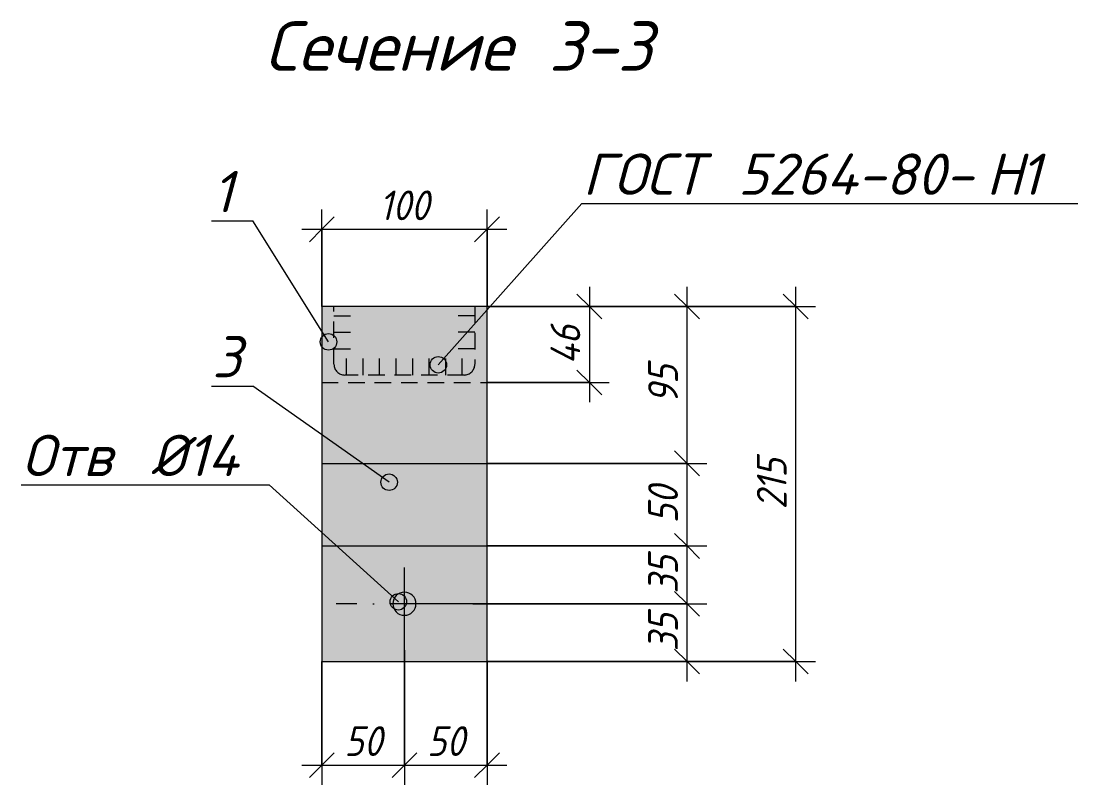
# Model space of a CAD drawing. Header units: millimetres. Extents: x 1214 to 43479, y -809 to 8550.
# Drawn here: x 38433 to 39072, y 1478 to 1941 of the extents above; entities that cross this region are included whole.
import ezdxf

# ---------------------------------------------------------------- set-up
doc = ezdxf.new("R2010")
doc.units = ezdxf.units.MM
for name, pattern in [('200_ШТРИХ_ш1п0_6_', [16, 10, -6]), ('50_200_ШТРИХ_1Т_ш5_п1_п1_', [70, 50, -10, 0, -10]), ('IMPORT-Невидимая', [39.122222, 28.222222, -10.9])]:
    doc.linetypes.add(name, pattern=pattern)
for name, color, linetype, lineweight in [('A-ANNO-DIMS', 7, 'Continuous', 9), ('A-ANNO-DIMS-10', 7, 'Continuous', 9), ('A-ANNO-NOTE', 7, 'Continuous', 9), ('A-DETL', 7, 'Continuous', 9), ('A-DETL-1', 7, '200_ШТРИХ_ш1п0_6_', 5), ('A-DETL-3', 7, 'Continuous', 20), ('A-DETL-4', 7, 'IMPORT-Невидимая', 5), ('A-DETL-CNTR-1', 7, '50_200_ШТРИХ_1Т_ш5_п1_п1_', 5), ('G-ANNO-TEXT', 7, 'Continuous', 9)]:
    doc.layers.add(name, color=color, linetype=linetype, lineweight=lineweight)
doc.layers.add('A-DETL-GENF-1', color=7, linetype='Continuous', lineweight=9, true_color=0xffffff)
doc.styles.add('ISOCPEUR_B_I', font='', dxfattribs={"height": 30})
doc.styles.add('ISOCPEUR_I_1', font='isocpeui.ttf', dxfattribs={"width": 0.9, "height": 18})
doc.styles.add('ISOCPEUR_I_3', font='isocpeui.ttf', dxfattribs={"height": 25})
doc.styles.get('ISOCPEUR_B_I').set_extended_font_data('ISOCPEUR', italic=True, bold=True)
doc.dimstyles.new('ISO-1_8_0_9К_СРЕДНИЙ', dxfattribs={"dimscale": 304.8, "dimtxt": 17.927661, "dimasz": 0.049213, "dimexe": 0.03937, "dimexo": 0, "dimgap": 0, "dimtad": 1, "dimdec": 0, "dimzin": 0, "dimdsep": 46, "dimtxsty": 'ISOCPEUR_I_1', "dimblk1": 'OBLIQUE', "dimblk2": 'OBLIQUE', "dimsah": 1, "dimcen": 0.09, "dimdle": 0.03937, "dimazin": 0, "dimtfac": 1, "dimtdec": 4, "dimtix": 1, "dimtmove": 0, "dimatfit": 3, "dimfxl": 1, "dimtvp": 1, "dimtolj": 1, "dimtzin": 0, "dimarcsym": 2})

# ---------------------------------------------------------------- blocks, each defined once
blk = doc.blocks.new('DIMBLOCK231-АР1_Фахверк_Швеллер 100_Узлы_верх и низ развернуты')
at = {"layer": 'A-ANNO-DIMS-10'}
for p, q in [((38665.03, 1559.71), (38665.03, 1478.04)), ((38665.03, 1490.04), (38665.03, 1559.71)), ((38615.03, 1552.71), (38615.03, 1478.04)), ((38615.03, 1490.04), (38615.03, 1552.71)), ((38603.03, 1490.04), (38665.03, 1490.04))]:
    blk.add_line(p, q, dxfattribs=at)
at = {"layer": 'A-ANNO-DIMS-10', "lineweight": 20}
for p, q in [((38615.03, 1490.04), (38622.53, 1497.54)), ((38665.03, 1490.04), (38672.53, 1497.54)), ((38615.03, 1490.04), (38607.53, 1482.54)), ((38665.03, 1490.04), (38657.53, 1482.54))]:
    blk.add_line(p, q, dxfattribs=at)
at = {"layer": 'A-ANNO-DIMS-10', "color": 0, "insert": (38628.65, 1513.56), "char_height": 18, "width": 27.3052, "attachment_point": 1, "line_spacing_factor": 1.149209, "style": 'ISOCPEUR_I_1'}
blk.add_mtext('50', dxfattribs=at)
blk = doc.blocks.new('_Oblique')
at = {"color": 0, "linetype": 'ByBlock', "lineweight": -2}
blk.add_line((-0.5, -0.5), (0.5, 0.5), dxfattribs=at)
blk = doc.blocks.new('DIMBLOCK232-АР1_Фахверк_Швеллер 100_Узлы_верх и низ развернуты')
at = {"layer": 'A-ANNO-DIMS-10'}
for p, q in [((38665.03, 1559.71), (38665.03, 1478.04)), ((38665.03, 1490.04), (38665.03, 1559.71)), ((38715.03, 1552.71), (38715.03, 1478.04)), ((38715.03, 1490.04), (38715.03, 1552.71)), ((38665.03, 1490.04), (38727.03, 1490.04))]:
    blk.add_line(p, q, dxfattribs=at)
at = {"layer": 'A-ANNO-DIMS-10', "lineweight": 20}
for p, q in [((38665.03, 1490.04), (38672.53, 1497.54)), ((38715.03, 1490.04), (38722.53, 1497.54)), ((38665.03, 1490.04), (38657.53, 1482.54)), ((38715.03, 1490.04), (38707.53, 1482.54))]:
    blk.add_line(p, q, dxfattribs=at)
at = {"layer": 'A-ANNO-DIMS-10', "color": 0, "insert": (38678.65, 1513.56), "char_height": 18, "width": 27.3052, "attachment_point": 1, "line_spacing_factor": 1.149209, "style": 'ISOCPEUR_I_1'}
blk.add_mtext('50', dxfattribs=at)
blk = doc.blocks.new('DIMBLOCK239-АР1_Фахверк_Швеллер 100_Узлы_верх и низ развернуты')
at = {"layer": 'A-ANNO-DIMS-10'}
for p, q in [((38615.03, 1767.71), (38615.03, 1826.45)), ((38715.03, 1767.71), (38715.03, 1826.45)), ((38603.03, 1814.45), (38727.03, 1814.45)), ((38615.03, 1814.45), (38615.03, 1767.71)), ((38715.03, 1814.45), (38715.03, 1767.71))]:
    blk.add_line(p, q, dxfattribs=at)
at = {"layer": 'A-ANNO-DIMS-10', "lineweight": 20}
for p, q in [((38615.03, 1814.45), (38622.53, 1821.95)), ((38715.03, 1814.45), (38722.53, 1821.95)), ((38615.03, 1814.45), (38607.53, 1806.95)), ((38715.03, 1814.45), (38707.53, 1806.95))]:
    blk.add_line(p, q, dxfattribs=at)
at = {"layer": 'A-ANNO-DIMS-10', "color": 0, "insert": (38649.69, 1837.96), "char_height": 18, "width": 36.8207, "attachment_point": 1, "line_spacing_factor": 1.149209, "style": 'ISOCPEUR_I_1'}
blk.add_mtext('100', dxfattribs=at)
blk = doc.blocks.new('DIMBLOCK240-АР1_Фахверк_Швеллер 100_Узлы_верх и низ развернуты')
at = {"layer": 'A-ANNO-DIMS-10', "lineweight": 20}
for p, q in [((38836.02, 1587.71), (38828.52, 1595.21)), ((38836.02, 1587.71), (38843.52, 1580.21)), ((38836.02, 1552.71), (38828.52, 1560.21)), ((38836.02, 1552.71), (38843.52, 1545.21))]:
    blk.add_line(p, q, dxfattribs=at)
at = {"layer": 'A-ANNO-DIMS-10'}
for p, q in [((38706.34, 1587.71), (38848.02, 1587.71)), ((38836.02, 1587.71), (38706.34, 1587.71)), ((38836.02, 1540.71), (38836.02, 1587.71)), ((38715.03, 1552.71), (38848.02, 1552.71)), ((38836.02, 1552.71), (38715.03, 1552.71))]:
    blk.add_line(p, q, dxfattribs=at)
at = {"layer": 'A-ANNO-DIMS-10', "color": 0, "insert": (38812.5, 1558.83), "char_height": 18, "width": 27.3052, "attachment_point": 1, "rotation": 90, "line_spacing_factor": 1.149209, "style": 'ISOCPEUR_I_1'}
blk.add_mtext('35', dxfattribs=at)
blk = doc.blocks.new('DIMBLOCK241-АР1_Фахверк_Швеллер 100_Узлы_верх и низ развернуты')
at = {"layer": 'A-ANNO-DIMS-10', "lineweight": 20}
for p, q in [((38836.02, 1622.71), (38828.52, 1630.21)), ((38836.02, 1622.71), (38843.52, 1615.21)), ((38836.02, 1587.71), (38828.52, 1595.21)), ((38836.02, 1587.71), (38843.52, 1580.21))]:
    blk.add_line(p, q, dxfattribs=at)
at = {"layer": 'A-ANNO-DIMS-10'}
for p, q in [((38715.03, 1622.71), (38848.02, 1622.71)), ((38836.02, 1622.71), (38715.03, 1622.71)), ((38836.02, 1587.71), (38836.02, 1622.71)), ((38706.34, 1587.71), (38848.02, 1587.71)), ((38836.02, 1587.71), (38706.34, 1587.71))]:
    blk.add_line(p, q, dxfattribs=at)
at = {"layer": 'A-ANNO-DIMS-10', "color": 0, "insert": (38812.5, 1593.83), "char_height": 18, "width": 27.3052, "attachment_point": 1, "rotation": 90, "line_spacing_factor": 1.149209, "style": 'ISOCPEUR_I_1'}
blk.add_mtext('35', dxfattribs=at)
blk = doc.blocks.new('DIMBLOCK242-АР1_Фахверк_Швеллер 100_Узлы_верх и низ развернуты')
at = {"layer": 'A-ANNO-DIMS-10', "lineweight": 20}
for p, q in [((38836.02, 1672.71), (38828.52, 1680.21)), ((38836.02, 1672.71), (38843.52, 1665.21)), ((38836.02, 1622.71), (38828.52, 1630.21)), ((38836.02, 1622.71), (38843.52, 1615.21))]:
    blk.add_line(p, q, dxfattribs=at)
at = {"layer": 'A-ANNO-DIMS-10'}
for p, q in [((38715.03, 1672.71), (38848.02, 1672.71)), ((38836.02, 1672.71), (38715.03, 1672.71)), ((38836.02, 1622.71), (38836.02, 1672.71)), ((38715.03, 1622.71), (38848.02, 1622.71)), ((38836.02, 1622.71), (38715.03, 1622.71))]:
    blk.add_line(p, q, dxfattribs=at)
at = {"layer": 'A-ANNO-DIMS-10', "color": 0, "insert": (38812.5, 1636.33), "char_height": 18, "width": 27.3052, "attachment_point": 1, "rotation": 90, "line_spacing_factor": 1.149209, "style": 'ISOCPEUR_I_1'}
blk.add_mtext('50', dxfattribs=at)
blk = doc.blocks.new('DIMBLOCK243-АР1_Фахверк_Швеллер 100_Узлы_верх и низ развернуты')
at = {"layer": 'A-ANNO-DIMS-10'}
for p, q in [((38836.02, 1672.71), (38836.02, 1779.71)), ((38715.03, 1767.71), (38848.02, 1767.71)), ((38836.02, 1767.71), (38715.03, 1767.71)), ((38715.03, 1672.71), (38848.02, 1672.71)), ((38836.02, 1672.71), (38715.03, 1672.71))]:
    blk.add_line(p, q, dxfattribs=at)
at = {"layer": 'A-ANNO-DIMS-10', "lineweight": 20}
for p, q in [((38836.02, 1767.71), (38828.52, 1775.21)), ((38836.02, 1767.71), (38843.52, 1760.21)), ((38836.02, 1672.71), (38828.52, 1680.21)), ((38836.02, 1672.71), (38843.52, 1665.21))]:
    blk.add_line(p, q, dxfattribs=at)
at = {"layer": 'A-ANNO-DIMS-10', "color": 0, "insert": (38812.5, 1708.83), "char_height": 18, "width": 27.3052, "attachment_point": 1, "rotation": 90, "line_spacing_factor": 1.149209, "style": 'ISOCPEUR_I_1'}
blk.add_mtext('95', dxfattribs=at)
blk = doc.blocks.new('DIMBLOCK244-АР1_Фахверк_Швеллер 100_Узлы_верх и низ развернуты')
at = {"layer": 'A-ANNO-DIMS-10'}
for p, q in [((38901.77, 1540.71), (38901.77, 1779.71)), ((38715.03, 1767.71), (38913.77, 1767.71)), ((38901.77, 1767.71), (38715.03, 1767.71)), ((38715.03, 1552.71), (38913.77, 1552.71)), ((38901.77, 1552.71), (38715.03, 1552.71))]:
    blk.add_line(p, q, dxfattribs=at)
at = {"layer": 'A-ANNO-DIMS-10', "lineweight": 20}
for p, q in [((38901.77, 1767.71), (38894.27, 1775.21)), ((38901.77, 1767.71), (38909.27, 1760.21)), ((38901.77, 1552.71), (38894.27, 1560.21)), ((38901.77, 1552.71), (38909.27, 1545.21))]:
    blk.add_line(p, q, dxfattribs=at)
at = {"layer": 'A-ANNO-DIMS-10', "color": 0, "insert": (38878.25, 1644.87), "char_height": 18, "width": 36.8207, "attachment_point": 1, "rotation": 90, "line_spacing_factor": 1.149209, "style": 'ISOCPEUR_I_1'}
blk.add_mtext('215', dxfattribs=at)
blk = doc.blocks.new('_AT__Текстовая выноска - _AT__Текстовая выноска-17339261-АР1_Фахверк_Швеллер 100_Узлы_верх и низ развернуты')
at = {"layer": 'A-ANNO-NOTE'}
blk.add_line((0, 0), (30, 0), dxfattribs=at)
blk = doc.blocks.new('_AT__Текстовая выноска - _AT__Текстовая выноска-17339369-АР1_Фахверк_Швеллер 100_Узлы_верх и низ развернуты')
at = {"layer": 'A-ANNO-NOTE'}
blk.add_line((0, 0), (15, 0), dxfattribs=at)
blk = doc.blocks.new('_AT__Текстовая выноска - _AT__Текстовая выноска-17339234-АР1_Фахверк_Швеллер 100_Узлы_верх и низ развернуты')
at = {"layer": 'A-ANNO-NOTE'}
blk.add_line((0, 0), (2.5, 0), dxfattribs=at)
blk = doc.blocks.new('DIMBLOCK246-АР1_Фахверк_Швеллер 100_Узлы_верх и низ развернуты')
at = {"layer": 'A-ANNO-DIMS-10'}
for p, q in [((38776.93, 1779.71), (38776.93, 1709.71)), ((38715.03, 1767.71), (38788.93, 1767.71)), ((38776.93, 1767.71), (38715.03, 1767.71)), ((38715.03, 1721.71), (38788.93, 1721.71)), ((38776.93, 1721.71), (38715.03, 1721.71))]:
    blk.add_line(p, q, dxfattribs=at)
at = {"layer": 'A-ANNO-DIMS-10', "lineweight": 20}
for p, q in [((38776.93, 1767.71), (38769.43, 1775.21)), ((38776.93, 1767.71), (38784.43, 1760.21)), ((38776.93, 1721.71), (38769.43, 1729.21)), ((38776.93, 1721.71), (38784.43, 1714.21))]:
    blk.add_line(p, q, dxfattribs=at)
at = {"layer": 'A-ANNO-DIMS-10', "color": 0, "insert": (38753.41, 1732.64), "char_height": 18, "width": 28.9601, "attachment_point": 1, "rotation": 90, "line_spacing_factor": 1.149209, "style": 'ISOCPEUR_I_1'}
blk.add_mtext('46', dxfattribs=at)

msp = doc.modelspace()

# ---------------------------------------------------------------- hatches: boundary and pattern name
at = {"layer": 'A-ANNO-NOTE'}
h = msp.add_hatch(color=256, dxfattribs=at)
edge = h.paths.add_edge_path(flags=0)
edge.add_arc((38619.10464, 1746.27529), 5, 0, 360)
h = msp.add_hatch(color=256, dxfattribs=at)
edge = h.paths.add_edge_path(flags=0)
edge.add_arc((38685.53439, 1732.41065), 5, 0, 360)
h = msp.add_hatch(color=256, dxfattribs=at)
edge = h.paths.add_edge_path(flags=0)
edge.add_arc((38655.76759, 1661.30749), 5, 0, 360)
h = msp.add_hatch(color=256, dxfattribs=at)
edge = h.paths.add_edge_path(flags=0)
edge.add_arc((38661.36277, 1588.89319), 5, 0, 360)
at = {"layer": 'A-DETL-GENF-1'}
for points in [[(38702.81058, 1721.70876), (38715.02825, 1721.70876), (38715.02825, 1767.70876), (38707.62825, 1767.70876), (38707.62825, 1732.70876), (38707.40677, 1731.02643), (38706.75742, 1729.45876), (38705.72445, 1728.11256), (38704.37825, 1727.07959), (38702.81058, 1726.43024), (38701.12825, 1726.20876), (38628.92825, 1726.20876), (38627.24593, 1726.43024), (38625.67825, 1727.07959), (38624.33206, 1728.11256), (38623.29909, 1729.45876), (38622.64974, 1731.02643), (38622.42825, 1732.70876), (38622.42825, 1767.70876), (38615.02825, 1767.70876), (38615.02825, 1721.70876), (38701.12825, 1721.70876)], [(38665.02825, 1580.70876), (38666.83999, 1580.94728), (38668.52825, 1581.64658), (38669.978, 1582.75901), (38671.09043, 1584.20876), (38671.78973, 1585.89702), (38672.02825, 1587.70876), (38671.78973, 1589.52049), (38671.09043, 1591.20876), (38669.978, 1592.6585), (38668.52825, 1593.77093), (38666.83999, 1594.47024), (38665.02825, 1594.70876), (38663.21652, 1594.47024), (38661.52825, 1593.77093), (38660.07851, 1592.6585), (38658.96608, 1591.20876), (38658.26677, 1589.52049), (38658.02825, 1587.70876), (38658.26677, 1585.89702), (38658.96608, 1584.20876), (38660.07851, 1582.75901), (38661.52825, 1581.64658), (38663.21652, 1580.94728)]]:
    msp.add_hatch(color=256, dxfattribs=at).paths.add_polyline_path(points, flags=0)
h = msp.add_hatch(color=256, dxfattribs=at)
h.paths.add_polyline_path([(38660.07851, 1552.70876), (38715.02825, 1552.70876), (38715.02825, 1721.70876), (38615.02825, 1721.70876), (38615.02825, 1552.70876), (38658.96608, 1552.70876)], flags=0)
h.paths.add_polyline_path([(38665.02825, 1580.70876), (38663.21652, 1580.94728), (38661.52825, 1581.64658), (38660.07851, 1582.75901), (38658.96608, 1584.20876), (38658.26677, 1585.89702), (38658.02825, 1587.70876), (38658.26677, 1589.52049), (38658.96608, 1591.20876), (38660.07851, 1592.6585), (38661.52825, 1593.77093), (38663.21652, 1594.47024), (38665.02825, 1594.70876), (38666.83999, 1594.47024), (38668.52825, 1593.77093), (38669.978, 1592.6585), (38671.09043, 1591.20876), (38671.78973, 1589.52049), (38672.02825, 1587.70876), (38671.78973, 1585.89702), (38671.09043, 1584.20876), (38669.978, 1582.75901), (38668.52825, 1581.64658), (38666.83999, 1580.94728)], flags=0)
h.paths.add_polyline_path([(38701.12825, 1726.20876), (38702.81058, 1726.43024), (38704.37825, 1727.07959), (38705.72445, 1728.11256), (38706.75742, 1729.45876), (38707.40677, 1731.02643), (38707.62825, 1732.70876), (38707.62825, 1767.70876), (38622.42825, 1767.70876), (38622.42825, 1732.70876), (38622.64974, 1731.02643), (38623.29909, 1729.45876), (38624.33206, 1728.11256), (38625.67825, 1727.07959), (38627.24593, 1726.43024), (38628.92825, 1726.20876)], flags=0)

# ---------------------------------------------------------------- linework, layer by layer
at = {"layer": 'A-ANNO-NOTE'}
for p, q in [((38685.53439, 1732.41065), (38772.47048, 1830.06728)), ((38619.10464, 1746.27529), (38573.36434, 1819.5416)), ((38655.76759, 1661.30749), (38573.36434, 1719.5416)), ((38661.36277, 1588.89319), (38583.14564, 1659.77219))]:
    msp.add_line(p, q, dxfattribs=at)
for centre in [(38619.10464, 1746.27529), (38685.53439, 1732.41065), (38655.76759, 1661.30749), (38661.36277, 1588.89319)]:
    msp.add_circle(centre, 5, dxfattribs=at)
at = {"layer": 'A-DETL'}
for p, q in [((38622.42825, 1762.06388), (38632.42825, 1762.06388)), ((38707.62825, 1762.06388), (38697.62825, 1762.06388)), ((38622.42825, 1752.06388), (38632.42825, 1752.06388)), ((38707.62825, 1752.06388), (38697.62825, 1752.06388)), ((38622.42825, 1742.06388), (38632.42825, 1742.06388)), ((38707.62825, 1742.06388), (38697.62825, 1742.06388)), ((38630.02825, 1726.20876), (38630.02825, 1736.20876)), ((38640.02825, 1726.20876), (38640.02825, 1736.20876)), ((38650.02825, 1726.20876), (38650.02825, 1736.20876)), ((38660.02825, 1726.20876), (38660.02825, 1736.20876)), ((38670.02825, 1726.20876), (38670.02825, 1736.20876)), ((38680.02825, 1726.20876), (38680.02825, 1736.20876)), ((38690.02825, 1726.20876), (38690.02825, 1736.20876)), ((38700.02825, 1726.20876), (38700.02825, 1736.20876))]:
    msp.add_line(p, q, dxfattribs=at)
for start, end in [(90, 270), (270, 90)]:
    msp.add_arc((38665.02825, 1587.70876), 7, start, end, dxfattribs=at)
at = {"layer": 'A-DETL-1'}
for p, q in [((38622.42825, 1767.70876), (38615.02825, 1767.70876)), ((38615.02825, 1767.70876), (38615.02825, 1721.70876)), ((38622.42825, 1732.70876), (38622.42825, 1767.70876)), ((38715.02825, 1767.70876), (38707.62825, 1767.70876)), ((38707.62825, 1767.70876), (38707.62825, 1732.70876)), ((38715.02825, 1721.70876), (38715.02825, 1767.70876)), ((38701.12825, 1726.20876), (38628.92825, 1726.20876)), ((38615.02825, 1721.70876), (38715.02825, 1721.70876))]:
    msp.add_line(p, q, dxfattribs=at)
for centre, start, end in [((38628.92825, 1732.70876), 180, 270), ((38701.12825, 1732.70876), 270, 0)]:
    msp.add_arc(centre, 6.5, start, end, dxfattribs=at)
at = {"layer": 'A-DETL-3'}
for p, q in [((38715.02825, 1767.70876), (38615.02825, 1767.70876)), ((38615.02825, 1767.70876), (38615.02825, 1552.70876)), ((38715.02825, 1552.70876), (38715.02825, 1767.70876)), ((38615.02825, 1672.70876), (38715.02825, 1672.70876)), ((38615.02825, 1622.70876), (38715.02825, 1622.70876)), ((38615.02825, 1552.70876), (38715.02825, 1552.70876))]:
    msp.add_line(p, q, dxfattribs=at)
at = {"layer": 'A-DETL-4'}
msp.add_line((38615.02825, 1637.70876), (38615.02825, 1622.70876), dxfattribs=at)
at = {"layer": 'A-DETL-CNTR-1'}
for p, q in [((38665.02825, 1559.70876), (38665.02825, 1614.70876)), ((38706.33541, 1587.70876), (38623.7211, 1587.70876))]:
    msp.add_line(p, q, dxfattribs=at)

# ---------------------------------------------------------------- block references
at = {"layer": 'A-ANNO-NOTE', "xscale": 10, "yscale": 10, "zscale": 10}
for name, p in [('_AT__Текстовая выноска - _AT__Текстовая выноска-17339261-АР1_Фахверк_Швеллер 100_Узлы_верх и низ развернуты', (38772.47048, 1830.06728)), ('_AT__Текстовая выноска - _AT__Текстовая выноска-17339234-АР1_Фахверк_Швеллер 100_Узлы_верх и низ развернуты', (38548.36434, 1819.5416)), ('_AT__Текстовая выноска - _AT__Текстовая выноска-17339234-АР1_Фахверк_Швеллер 100_Узлы_верх и низ развернуты', (38548.36434, 1719.5416)), ('_AT__Текстовая выноска - _AT__Текстовая выноска-17339369-АР1_Фахверк_Швеллер 100_Узлы_верх и низ развернуты', (38433.14564, 1659.77219))]:
    msp.add_blockref(name, p, dxfattribs=at)

# ---------------------------------------------------------------- texts
at = {"layer": 'A-ANNO-NOTE', "char_height": 25, "attachment_point": 1, "style": 'ISOCPEUR_I_3'}
for s, insert, width in [('ГОСТ', (38772.88066, 1860.31804), 94.599125), (' 5264-80-', (38850.93274, 1860.31804), 201.2235625), ('\\fISOCPEUR|b0|i1|c204|p34|;Н', (39016.95878, 1860.31804), 24.8523125), ('\\fISOCPEUR|b0|i1|c204|p34|;1', (39037.46399, 1860.31804), 16.03375), ('\\fISOCPEUR|b0|i1|c204|p34|;1', (38548.77452, 1849.79236), 16.03375), ('\\fISOCPEUR|b0|i1|c204|p34|;3', (38548.77452, 1749.79236), 22.44725), ('Отв', (38433.55582, 1690.02295), 75.358625), (' Ø14', (38495.73291, 1690.02295), 91.392375)]:
    msp.add_mtext(s, dxfattribs=dict(at, insert=insert, width=width))
at = {"layer": 'G-ANNO-TEXT', "char_height": 30, "attachment_point": 1, "style": 'ISOCPEUR_B_I'}
for s, insert, width in [('Сечение', (38580.46376, 1940.40236), 185.1898125), (' 3-3', (38733.26063, 1940.40236), 102.616)]:
    msp.add_mtext(s, dxfattribs=dict(at, insert=insert, width=width))

# ---------------------------------------------------------------- dimensions: what is measured, and where the dimension line sits
at = {"layer": 'A-ANNO-DIMS'}
for base, p1, p2, override, picture, middle in [((38715.02825, 1814.4475), (38615.02825, 1767.70876), (38715.02825, 1767.70876), {"dimpost": '<>', "dimfxl": 100}, 'DIMBLOCK239-АР1_Фахверк_Швеллер 100_Узлы_верх и низ развернуты', (38665.02825, 1823.4475)), ((38665.02825, 1490.04404), (38615.02825, 1552.70876), (38665.02825, 1559.70876), {"dimpost": '<>', "dimfxl": 50.487622}, 'DIMBLOCK231-АР1_Фахверк_Швеллер 100_Узлы_верх и низ развернуты', (38640.02825, 1499.04404)), ((38715.02825, 1490.04404), (38665.02825, 1559.70876), (38715.02825, 1552.70876), {"dimpost": '<>', "dimfxl": 50.487622}, 'DIMBLOCK232-АР1_Фахверк_Швеллер 100_Узлы_верх и низ развернуты', (38690.02825, 1499.04404))]:
    dim = msp.add_linear_dim(base=base, p1=p1, p2=p2, dimstyle='ISO-1_8_0_9К_СРЕДНИЙ', override=override, dxfattribs=at)
    dim.commit()
    dim.dimension.update_dxf_attribs({"geometry": picture, "text_midpoint": middle})
for base, p1, p2, override, picture, middle in [((38836.01726, 1767.70876), (38715.02825, 1672.70876), (38715.02825, 1767.70876), {"dimpost": '<>', "dimfxl": 95}, 'DIMBLOCK243-АР1_Фахверк_Швеллер 100_Узлы_верх и низ развернуты', (38827.01726, 1720.20876)), ((38901.76709, 1767.70876), (38715.02825, 1552.70876), (38715.02825, 1767.70876), {"dimpost": '<>', "dimfxl": 215}, 'DIMBLOCK244-АР1_Фахверк_Швеллер 100_Узлы_верх и низ развернуты', (38892.76709, 1660.20876)), ((38776.93074, 1721.70876), (38715.02825, 1767.70876), (38715.02825, 1721.70876), {"dimpost": '<>', "dimfxl": 46}, 'DIMBLOCK246-АР1_Фахверк_Швеллер 100_Узлы_верх и низ развернуты', (38767.93074, 1744.70876)), ((38836.01726, 1672.70876), (38715.02825, 1622.70876), (38715.02825, 1672.70876), {"dimpost": '<>', "dimfxl": 50}, 'DIMBLOCK242-АР1_Фахверк_Швеллер 100_Узлы_верх и низ развернуты', (38827.01726, 1647.70876)), ((38836.01726, 1622.70876), (38706.33541, 1587.70876), (38715.02825, 1622.70876), {"dimpost": '<>', "dimfxl": 36.063354}, 'DIMBLOCK241-АР1_Фахверк_Швеллер 100_Узлы_верх и низ развернуты', (38827.01726, 1605.20876)), ((38836.01726, 1587.70876), (38715.02825, 1552.70876), (38706.33541, 1587.70876), {"dimpost": '<>', "dimfxl": 36.063354}, 'DIMBLOCK240-АР1_Фахверк_Швеллер 100_Узлы_верх и низ развернуты', (38827.01726, 1570.20876))]:
    dim = msp.add_linear_dim(base=base, p1=p1, p2=p2, angle=90, dimstyle='ISO-1_8_0_9К_СРЕДНИЙ', override=override, dxfattribs=at)
    dim.commit()
    dim.dimension.update_dxf_attribs({"geometry": picture, "text_midpoint": middle})

doc.saveas('drawing.dxf')
